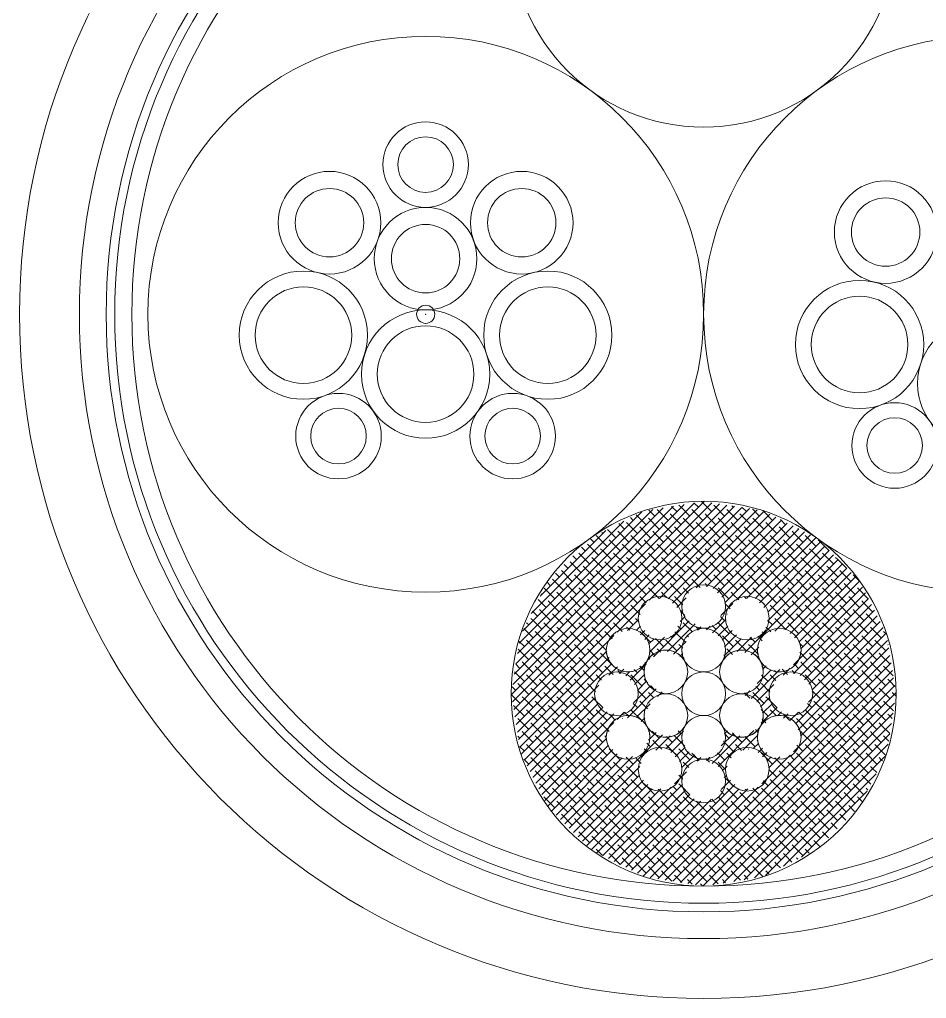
# Model space of a CAD drawing. Header units: feet. Extents: x 353 to 697, y -24 to 522.
# Drawn here: x 618.21 to 660.63, y 5.26 to 51.04 of the extents above; entities that cross this region are included whole.
import ezdxf

# ---------------------------------------------------------------- set-up
doc = ezdxf.new("R2010")
doc.units = ezdxf.units.FT
doc.header["$LTSCALE"] = 1.7
doc.header["$PDMODE"] = 32
doc.header["$PDSIZE"] = 0.85
doc.layers.add('63', color=7, linetype='Continuous', lineweight=13)

msp = doc.modelspace()

# ---------------------------------------------------------------- linework, layer by layer
at = {"layer": '63'}
for p, q in [((641.212, 19.476), (650.236, 28.5)), ((641.268, 19.125), (650.588, 28.445)), ((641.274, 19.945), (649.774, 28.445)), ((641.323, 18.773), (650.941, 28.391)), ((649.964, 28.228), (649.751, 28.442)), ((650.575, 28.025), (650.101, 28.499)), ((641.348, 20.427), (649.287, 28.366)), ((641.379, 18.422), (651.294, 28.336)), ((641.423, 20.909), (648.801, 28.287)), ((641.435, 18.07), (651.646, 28.282)), ((641.497, 21.391), (648.314, 28.208)), ((641.572, 21.873), (647.828, 28.128)), ((641.733, 22.441), (647.309, 28.017)), ((647.927, 27.821), (647.649, 28.099)), ((647.655, 23.883), (651.999, 28.227)), ((648.538, 27.617), (648.029, 28.126)), ((648.138, 23.959), (652.352, 28.173)), ((648.541, 23.955), (652.705, 28.118)), ((648.946, 28.025), (648.7, 28.271)), ((648.744, 23.751), (653.035, 28.041)), ((649.149, 28.228), (649.05, 28.327)), ((649.557, 27.821), (649.149, 28.228)), ((650.167, 27.617), (649.658, 28.126)), ((650.778, 28.228), (650.677, 28.33)), ((651.186, 27.821), (650.778, 28.228)), ((651.797, 27.617), (651.288, 28.126)), ((651.593, 28.228), (651.52, 28.301)), ((652.204, 28.025), (652.002, 28.227)), ((652.815, 27.821), (652.484, 28.152)), ((653.426, 27.617), (652.969, 28.074)), ((642.142, 23.257), (646.468, 27.583)), ((646.705, 27.414), (646.604, 27.516)), ((646.909, 27.617), (646.781, 27.745)), ((647.113, 27.821), (647.05, 27.884)), ((647.52, 27.414), (647.113, 27.821)), ((648.131, 27.21), (647.622, 27.719)), ((648.335, 27.414), (648.233, 27.516)), ((648.742, 27.821), (648.64, 27.923)), ((649.149, 27.414), (648.742, 27.821)), ((649.76, 27.21), (649.251, 27.719)), ((649.856, 24.455), (653.305, 27.904)), ((649.964, 27.414), (649.862, 27.516)), ((650.371, 27.821), (650.269, 27.923)), ((650.339, 24.531), (653.576, 27.767)), ((650.778, 27.414), (650.371, 27.821)), ((650.649, 24.433), (653.846, 27.63)), ((650.852, 24.229), (654.116, 27.493)), ((651.389, 27.21), (650.88, 27.719)), ((651.593, 27.414), (651.491, 27.516)), ((652, 27.821), (651.898, 27.923)), ((652.408, 27.414), (652, 27.821)), ((653.019, 27.21), (652.509, 27.719)), ((653.222, 27.414), (653.12, 27.516)), ((654.037, 27.414), (653.794, 27.657)), ((642.551, 24.074), (645.626, 27.149)), ((645.484, 27.006), (645.438, 27.052)), ((646.095, 26.803), (645.707, 27.191)), ((646.298, 27.006), (646.196, 27.108)), ((646.502, 27.21), (646.244, 27.468)), ((647.113, 27.006), (646.705, 27.414)), ((647.724, 26.803), (647.215, 27.312)), ((647.927, 27.006), (647.826, 27.108)), ((648.742, 27.006), (648.335, 27.414)), ((649.353, 26.803), (648.844, 27.312)), ((649.557, 27.006), (649.455, 27.108)), ((650.371, 27.006), (649.964, 27.414)), ((650.982, 26.803), (650.473, 27.312)), ((651.055, 24.025), (654.387, 27.356)), ((651.186, 27.006), (651.084, 27.108)), ((651.199, 23.762), (654.657, 27.22)), ((652, 27.006), (651.593, 27.414)), ((651.727, 23.882), (654.928, 27.083)), ((652.611, 26.803), (652.102, 27.312)), ((652.815, 27.006), (652.713, 27.108)), ((653.629, 27.006), (653.222, 27.414)), ((654.24, 26.803), (653.731, 27.312)), ((654.444, 27.006), (654.342, 27.108)), ((654.648, 27.21), (654.619, 27.239)), ((645.076, 26.599), (644.9, 26.775)), ((645.687, 26.395), (645.178, 26.905)), ((645.891, 26.599), (645.789, 26.701)), ((646.298, 26.192), (645.891, 26.599)), ((646.705, 26.599), (646.298, 27.006)), ((647.316, 26.395), (646.807, 26.905)), ((647.52, 26.599), (647.418, 26.701)), ((647.927, 26.192), (647.52, 26.599)), ((648.335, 26.599), (647.927, 27.006)), ((648.946, 26.395), (648.436, 26.905)), ((649.149, 26.599), (649.047, 26.701)), ((649.557, 26.192), (649.149, 26.599)), ((649.964, 26.599), (649.557, 27.006)), ((650.575, 26.395), (650.066, 26.905)), ((650.778, 26.599), (650.677, 26.701)), ((651.186, 26.192), (650.778, 26.599)), ((651.593, 26.599), (651.186, 27.006)), ((652.204, 26.395), (651.695, 26.905)), ((652.21, 23.958), (655.198, 26.946)), ((652.408, 26.599), (652.306, 26.701)), ((652.815, 26.192), (652.408, 26.599)), ((652.618, 23.958), (655.469, 26.809)), ((653.222, 26.599), (652.815, 27.006)), ((652.821, 23.754), (655.675, 26.608)), ((653.833, 26.395), (653.324, 26.905)), ((654.037, 26.599), (653.935, 26.701)), ((654.444, 26.192), (654.037, 26.599)), ((654.851, 26.599), (654.444, 27.006)), ((655.462, 26.395), (654.953, 26.905)), ((655.666, 26.599), (655.564, 26.701)), ((656.073, 26.192), (655.666, 26.599)), ((644.669, 26.192), (644.49, 26.371)), ((645.28, 25.988), (644.771, 26.497)), ((645.484, 26.192), (645.382, 26.294)), ((645.891, 25.785), (645.484, 26.192)), ((646.909, 25.988), (646.4, 26.497)), ((647.113, 26.192), (647.011, 26.294)), ((647.52, 25.785), (647.113, 26.192)), ((648.538, 25.988), (648.029, 26.497)), ((648.742, 26.192), (648.64, 26.294)), ((649.149, 25.785), (648.742, 26.192)), ((650.167, 25.988), (649.658, 26.497)), ((650.371, 26.192), (650.269, 26.294)), ((650.778, 25.785), (650.371, 26.192)), ((651.797, 25.988), (651.288, 26.497)), ((652, 26.192), (651.898, 26.294)), ((652.408, 25.785), (652, 26.192)), ((653.426, 25.988), (652.917, 26.497)), ((653.024, 23.55), (655.879, 26.405)), ((653.22, 23.339), (656.083, 26.202)), ((653.629, 26.192), (653.528, 26.294)), ((654.037, 25.785), (653.629, 26.192)), ((655.055, 25.988), (654.546, 26.497)), ((655.259, 26.192), (655.157, 26.294)), ((655.666, 25.785), (655.259, 26.192)), ((644.465, 25.174), (643.956, 25.683)), ((644.262, 25.785), (644.085, 25.961)), ((644.873, 25.581), (644.364, 26.09)), ((645.076, 25.785), (644.974, 25.886)), ((645.484, 25.377), (645.076, 25.785)), ((646.095, 25.174), (645.585, 25.683)), ((646.502, 25.581), (645.993, 26.09)), ((646.705, 25.785), (646.604, 25.886)), ((647.113, 25.377), (646.705, 25.785)), ((647.724, 25.174), (647.215, 25.683)), ((648.131, 25.581), (647.622, 26.09)), ((648.335, 25.785), (648.233, 25.886)), ((648.742, 25.377), (648.335, 25.785)), ((649.353, 25.174), (648.844, 25.683)), ((649.76, 25.581), (649.251, 26.09)), ((649.964, 25.785), (649.862, 25.886)), ((650.371, 25.377), (649.964, 25.785)), ((650.982, 25.174), (650.473, 25.683)), ((651.389, 25.581), (650.88, 26.09)), ((651.593, 25.785), (651.491, 25.886)), ((652, 25.377), (651.593, 25.785)), ((652.611, 25.174), (652.102, 25.683)), ((652.137, 21.441), (656.491, 25.795)), ((653.019, 25.581), (652.509, 26.09)), ((653.222, 25.785), (653.12, 25.886)), ((653.198, 22.909), (656.287, 25.999)), ((653.629, 25.377), (653.222, 25.785)), ((654.24, 25.174), (653.731, 25.683)), ((654.648, 25.581), (654.139, 26.09)), ((654.851, 25.785), (654.75, 25.886)), ((655.259, 25.377), (654.851, 25.785)), ((655.87, 25.174), (655.36, 25.683)), ((656.277, 25.581), (655.768, 26.09)), ((656.481, 25.785), (656.379, 25.886)), ((656.888, 25.377), (656.481, 25.785)), ((644.058, 24.766), (643.549, 25.275)), ((643.854, 25.377), (643.68, 25.552)), ((644.669, 25.377), (644.567, 25.479)), ((645.076, 24.97), (644.669, 25.377)), ((645.687, 24.766), (645.178, 25.275)), ((646.298, 25.377), (646.196, 25.479)), ((646.705, 24.97), (646.298, 25.377)), ((647.316, 24.766), (646.807, 25.275)), ((647.927, 25.377), (647.826, 25.479)), ((648.335, 24.97), (647.927, 25.377)), ((648.946, 24.766), (648.436, 25.275)), ((649.557, 25.377), (649.455, 25.479)), ((649.964, 24.97), (649.557, 25.377)), ((650.575, 24.766), (650.066, 25.275)), ((651.186, 25.377), (651.084, 25.479)), ((651.593, 24.97), (651.186, 25.377)), ((652.204, 24.766), (651.695, 25.275)), ((652.815, 25.377), (652.713, 25.479)), ((653.222, 24.97), (652.815, 25.377)), ((653.833, 24.766), (653.324, 25.275)), ((653.542, 22.439), (656.695, 25.592)), ((654.025, 22.515), (656.9, 25.389)), ((654.247, 22.329), (657.104, 25.186)), ((654.444, 25.377), (654.342, 25.479)), ((654.851, 24.97), (654.444, 25.377)), ((655.462, 24.766), (654.953, 25.275)), ((656.073, 25.377), (655.971, 25.479)), ((656.481, 24.97), (656.073, 25.377)), ((657.091, 24.766), (656.582, 25.275)), ((643.04, 24.563), (642.878, 24.725)), ((643.651, 24.359), (643.142, 24.868)), ((643.447, 24.97), (643.275, 25.142)), ((644.262, 24.97), (644.16, 25.072)), ((644.669, 24.563), (644.262, 24.97)), ((645.28, 24.359), (644.771, 24.868)), ((645.891, 24.97), (645.789, 25.072)), ((646.298, 24.563), (645.891, 24.97)), ((646.909, 24.359), (646.4, 24.868)), ((647.52, 24.97), (647.418, 25.072)), ((647.927, 24.563), (647.52, 24.97)), ((648.538, 24.359), (648.029, 24.868)), ((649.149, 24.97), (649.047, 25.072)), ((649.557, 24.563), (649.149, 24.97)), ((650.042, 24.484), (649.658, 24.868)), ((650.778, 24.97), (650.677, 25.072)), ((651.186, 24.563), (650.778, 24.97)), ((651.797, 24.359), (651.288, 24.868)), ((652.408, 24.97), (652.306, 25.072)), ((652.815, 24.563), (652.408, 24.97)), ((653.426, 24.359), (652.917, 24.868)), ((654.037, 24.97), (653.935, 25.072)), ((654.444, 24.563), (654.037, 24.97)), ((654.45, 22.125), (657.308, 24.982)), ((655.055, 24.359), (654.546, 24.868)), ((654.653, 21.921), (657.501, 24.769)), ((655.666, 24.97), (655.564, 25.072)), ((656.073, 24.563), (655.666, 24.97)), ((656.684, 24.359), (656.175, 24.868)), ((657.295, 24.97), (657.193, 25.072)), ((657.506, 24.759), (657.295, 24.97)), ((643.243, 23.952), (642.741, 24.454)), ((643.854, 24.563), (643.753, 24.664)), ((644.262, 24.155), (643.854, 24.563)), ((644.873, 23.952), (644.364, 24.461)), ((645.484, 24.563), (645.382, 24.664)), ((645.891, 24.155), (645.484, 24.563)), ((646.502, 23.952), (645.993, 24.461)), ((647.113, 24.563), (647.011, 24.664)), ((647.52, 24.155), (647.113, 24.563)), ((648.126, 23.957), (647.622, 24.461)), ((648.742, 24.563), (648.64, 24.664)), ((649.149, 24.155), (648.742, 24.563)), ((649.502, 24.21), (649.251, 24.461)), ((650.371, 24.563), (650.269, 24.664)), ((650.394, 24.539), (650.371, 24.563)), ((651.389, 23.952), (650.88, 24.461)), ((652, 24.563), (651.898, 24.664)), ((652.408, 24.155), (652, 24.563)), ((653.019, 23.952), (652.509, 24.461)), ((653.629, 24.563), (653.528, 24.664)), ((654.037, 24.155), (653.629, 24.563)), ((654.648, 23.952), (654.139, 24.461)), ((654.75, 21.61), (657.639, 24.499)), ((655.259, 24.563), (655.157, 24.664)), ((655.666, 24.155), (655.259, 24.563)), ((656.277, 23.952), (655.768, 24.461)), ((656.888, 24.563), (656.786, 24.664)), ((657.295, 24.155), (656.888, 24.563)), ((657.906, 23.952), (657.397, 24.461)), ((642.836, 23.544), (642.47, 23.911)), ((642.633, 24.155), (642.605, 24.183)), ((643.04, 23.748), (642.938, 23.85)), ((643.447, 24.155), (643.345, 24.257)), ((643.854, 23.748), (643.447, 24.155)), ((644.465, 23.544), (643.956, 24.054)), ((644.669, 23.748), (644.567, 23.85)), ((645.076, 24.155), (644.974, 24.257)), ((645.484, 23.748), (645.076, 24.155)), ((646.095, 23.544), (645.585, 24.054)), ((646.298, 23.748), (646.196, 23.85)), ((646.705, 24.155), (646.604, 24.257)), ((647.113, 23.748), (646.705, 24.155)), ((647.511, 23.758), (647.215, 24.054)), ((648.335, 24.155), (648.233, 24.257)), ((648.478, 24.012), (648.335, 24.155)), ((649.227, 23.67), (648.844, 24.054)), ((648.948, 23.547), (649.389, 23.988)), ((651.593, 24.155), (651.491, 24.257)), ((651.847, 23.901), (651.593, 24.155)), ((652.2, 23.956), (652.102, 24.054)), ((653.222, 24.155), (653.12, 24.257)), ((653.629, 23.748), (653.222, 24.155)), ((654.24, 23.544), (653.731, 24.054)), ((654.444, 23.748), (654.342, 23.85)), ((654.402, 20.448), (657.914, 23.96)), ((654.408, 20.861), (657.777, 24.23)), ((654.851, 24.155), (654.75, 24.257)), ((655.259, 23.748), (654.851, 24.155)), ((655.87, 23.544), (655.36, 24.054)), ((656.073, 23.748), (655.971, 23.85)), ((656.481, 24.155), (656.379, 24.257)), ((656.888, 23.748), (656.481, 24.155)), ((657.499, 23.544), (656.99, 24.054)), ((657.702, 23.748), (657.601, 23.85)), ((642.429, 23.137), (642.198, 23.368)), ((642.633, 23.341), (642.531, 23.443)), ((643.447, 23.341), (643.04, 23.748)), ((644.058, 23.137), (643.549, 23.646)), ((644.262, 23.341), (644.16, 23.443)), ((645.076, 23.341), (644.669, 23.748)), ((645.687, 23.137), (645.178, 23.646)), ((645.891, 23.341), (645.789, 23.443)), ((646.162, 22.39), (647.491, 23.719)), ((646.705, 23.341), (646.298, 23.748)), ((647.235, 23.218), (646.807, 23.646)), ((649.149, 23.341), (649.138, 23.352)), ((649.141, 23.332), (649.238, 23.43)), ((651.009, 23.164), (651.578, 23.733)), ((651.451, 23.483), (651.204, 23.73)), ((653.833, 23.137), (653.324, 23.646)), ((654.037, 23.341), (653.935, 23.443)), ((654.851, 23.341), (654.444, 23.748)), ((654.722, 20.36), (658.052, 23.69)), ((654.925, 20.156), (658.19, 23.421)), ((655.462, 23.137), (654.953, 23.646)), ((655.666, 23.341), (655.564, 23.443)), ((656.481, 23.341), (656.073, 23.748)), ((657.091, 23.137), (656.582, 23.646)), ((657.295, 23.341), (657.193, 23.443)), ((658.11, 23.341), (657.702, 23.748)), ((642.225, 22.933), (642.123, 23.035)), ((642.633, 22.526), (642.225, 22.933)), ((643.04, 22.933), (642.633, 23.341)), ((643.651, 22.73), (643.142, 23.239)), ((643.854, 22.933), (643.753, 23.035)), ((644.262, 22.526), (643.854, 22.933)), ((644.669, 22.933), (644.262, 23.341)), ((645.28, 22.73), (644.771, 23.239)), ((645.484, 22.933), (645.382, 23.035)), ((645.891, 22.526), (645.484, 22.933)), ((646.298, 22.933), (645.891, 23.341)), ((646.909, 22.73), (646.4, 23.239)), ((646.645, 22.465), (647.157, 22.977)), ((647.113, 22.933), (647.011, 23.035)), ((647.173, 22.873), (647.113, 22.933)), ((647.861, 21.238), (649.535, 22.912)), ((649.11, 22.895), (649.338, 23.122)), ((649.324, 23.166), (649.149, 23.341)), ((650.614, 22.362), (651.236, 22.983)), ((651.186, 22.933), (650.991, 23.128)), ((651.313, 23.214), (651.288, 23.239)), ((653.426, 22.73), (653.214, 22.942)), ((653.222, 23.341), (653.219, 23.344)), ((653.629, 22.933), (653.528, 23.035)), ((654.037, 22.526), (653.629, 22.933)), ((654.444, 22.933), (654.037, 23.341)), ((655.055, 22.73), (654.546, 23.239)), ((655.128, 19.952), (658.328, 23.151)), ((655.259, 22.933), (655.157, 23.035)), ((655.666, 22.526), (655.259, 22.933)), ((656.073, 22.933), (655.666, 23.341)), ((656.684, 22.73), (656.175, 23.239)), ((656.888, 22.933), (656.786, 23.035)), ((657.295, 22.526), (656.888, 22.933)), ((657.702, 22.933), (657.295, 23.341)), ((658.313, 22.73), (657.804, 23.239)), ((641.818, 22.526), (641.79, 22.554)), ((642.225, 22.119), (641.818, 22.526)), ((642.022, 22.73), (641.926, 22.826)), ((643.243, 22.323), (642.734, 22.832)), ((643.447, 22.526), (643.345, 22.628)), ((643.854, 22.119), (643.447, 22.526)), ((644.873, 22.323), (644.364, 22.832)), ((645.076, 22.526), (644.974, 22.628)), ((645.484, 22.119), (645.076, 22.526)), ((646.398, 22.427), (645.993, 22.832)), ((646.705, 22.526), (646.604, 22.628)), ((646.749, 22.482), (646.705, 22.526)), ((647.048, 22.461), (647.256, 22.67)), ((647.251, 22.257), (647.459, 22.466)), ((648.508, 21.478), (649.805, 22.775)), ((649.149, 22.526), (648.999, 22.676)), ((649.683, 22.4), (649.251, 22.832)), ((649.964, 22.526), (649.862, 22.628)), ((649.912, 22.475), (650.075, 22.637)), ((649.99, 22.5), (649.964, 22.526)), ((650.345, 22.5), (650.515, 22.67)), ((650.778, 22.526), (650.605, 22.699)), ((651.389, 22.323), (650.88, 22.832)), ((650.884, 22.224), (651.333, 22.673)), ((651.077, 22.01), (651.536, 22.469)), ((653.222, 22.526), (653.12, 22.628)), ((653.341, 22.407), (653.222, 22.526)), ((654.648, 22.323), (654.139, 22.832)), ((654.851, 22.526), (654.75, 22.628)), ((655.259, 22.119), (654.851, 22.526)), ((655.104, 19.113), (658.603, 22.612)), ((655.277, 19.694), (658.465, 22.882)), ((656.277, 22.323), (655.768, 22.832)), ((656.481, 22.526), (656.379, 22.628)), ((656.888, 22.119), (656.481, 22.526)), ((657.906, 22.323), (657.397, 22.832)), ((658.11, 22.526), (658.008, 22.628)), ((658.517, 22.119), (658.11, 22.526)), ((641.491, 17.719), (645.997, 22.225)), ((642.429, 21.508), (641.92, 22.017)), ((642.836, 21.915), (642.327, 22.424)), ((643.04, 22.119), (642.938, 22.221)), ((643.447, 21.712), (643.04, 22.119)), ((644.058, 21.508), (643.549, 22.017)), ((644.465, 21.915), (643.956, 22.424)), ((644.669, 22.119), (644.567, 22.221)), ((645.076, 21.712), (644.669, 22.119)), ((645.658, 21.537), (645.178, 22.017)), ((645.925, 22.084), (645.585, 22.424)), ((647.724, 21.915), (647.215, 22.424)), ((647.454, 22.053), (647.663, 22.262)), ((647.648, 21.839), (647.889, 22.08)), ((647.666, 21.45), (648.372, 22.156)), ((648.335, 21.712), (647.956, 22.091)), ((648.946, 21.508), (648.436, 22.017)), ((648.742, 22.119), (648.66, 22.201)), ((649.353, 21.915), (648.861, 22.407)), ((649.504, 22.172), (649.455, 22.221)), ((651.186, 22.119), (651.084, 22.221)), ((651.151, 21.27), (651.96, 22.079)), ((651.177, 21.703), (651.739, 22.265)), ((651.593, 21.712), (651.186, 22.119)), ((652.204, 21.508), (651.695, 22.017)), ((651.771, 21.482), (652.443, 22.155)), ((652.611, 21.915), (652.381, 22.145)), ((652.815, 22.119), (652.734, 22.2)), ((652.944, 21.99), (652.815, 22.119)), ((653.019, 22.323), (652.939, 22.402)), ((654.513, 18.115), (658.741, 22.343)), ((654.626, 17.82), (658.81, 22.005)), ((655.462, 21.508), (654.953, 22.017)), ((655.87, 21.915), (655.36, 22.424)), ((656.073, 22.119), (655.971, 22.221)), ((656.481, 21.712), (656.073, 22.119)), ((657.091, 21.508), (656.582, 22.017)), ((657.499, 21.915), (656.99, 22.424)), ((657.702, 22.119), (657.601, 22.221)), ((658.11, 21.712), (657.702, 22.119)), ((658.721, 21.508), (658.212, 22.017)), ((658.767, 22.276), (658.619, 22.424)), ((642.022, 21.101), (641.529, 21.593)), ((641.818, 21.712), (641.583, 21.947)), ((642.633, 21.712), (642.531, 21.813)), ((643.04, 21.304), (642.633, 21.712)), ((643.651, 21.101), (643.142, 21.61)), ((644.262, 21.712), (644.16, 21.813)), ((644.669, 21.304), (644.262, 21.712)), ((645.28, 21.101), (644.771, 21.61)), ((647.927, 21.304), (647.691, 21.541)), ((648.189, 21.45), (648.029, 21.61)), ((648.802, 21.364), (649.393, 21.955)), ((649.149, 21.712), (649.047, 21.813)), ((649.228, 21.633), (649.149, 21.712)), ((651.556, 21.342), (651.288, 21.61)), ((652.408, 21.712), (652.306, 21.813)), ((652.775, 21.344), (652.408, 21.712)), ((652.431, 21.327), (652.789, 21.685)), ((654.851, 21.712), (654.712, 21.851)), ((654.738, 17.526), (658.866, 21.653)), ((655.666, 21.712), (655.564, 21.813)), ((656.073, 21.304), (655.666, 21.712)), ((656.684, 21.101), (656.175, 21.61)), ((657.295, 21.712), (657.193, 21.813)), ((657.702, 21.304), (657.295, 21.712)), ((658.313, 21.101), (657.804, 21.61)), ((658.844, 21.791), (658.822, 21.813)), ((641.547, 17.367), (645.674, 21.495)), ((641.602, 17.016), (645.787, 21.2)), ((642.225, 21.304), (642.123, 21.406)), ((642.633, 20.897), (642.225, 21.304)), ((643.243, 20.693), (642.734, 21.202)), ((643.854, 21.304), (643.753, 21.406)), ((644.262, 20.897), (643.854, 21.304)), ((644.873, 20.693), (644.364, 21.202)), ((645.484, 21.304), (645.382, 21.406)), ((645.891, 20.897), (645.484, 21.304)), ((647.694, 21.13), (647.622, 21.202)), ((649.096, 21.251), (649.23, 21.385)), ((649.29, 21.163), (649.251, 21.202)), ((649.31, 21.058), (649.316, 21.064)), ((651.186, 21.304), (651.166, 21.324)), ((652.725, 21.214), (652.792, 21.281)), ((654.416, 16.796), (658.922, 21.302)), ((655.055, 21.101), (654.708, 21.448)), ((655.259, 21.304), (655.157, 21.406)), ((655.666, 20.897), (655.259, 21.304)), ((656.277, 20.693), (655.768, 21.202)), ((656.888, 21.304), (656.786, 21.406)), ((657.295, 20.897), (656.888, 21.304)), ((657.906, 20.693), (657.397, 21.202)), ((658.517, 21.304), (658.415, 21.406)), ((658.924, 20.897), (658.517, 21.304)), ((641.614, 20.693), (641.419, 20.888)), ((641.672, 16.678), (645.9, 20.906)), ((641.818, 20.897), (641.716, 20.999)), ((642.225, 20.49), (641.818, 20.897)), ((642.836, 20.286), (642.327, 20.795)), ((643.447, 20.897), (643.345, 20.999)), ((643.854, 20.49), (643.447, 20.897)), ((644.465, 20.286), (643.956, 20.795)), ((645.076, 20.897), (644.974, 20.999)), ((645.484, 20.49), (645.076, 20.897)), ((645.975, 20.406), (645.585, 20.795)), ((645.776, 20.375), (646.171, 20.77)), ((646.259, 20.451), (646.465, 20.656)), ((646.772, 20.149), (647.517, 20.894)), ((647.113, 20.49), (646.954, 20.649)), ((647.432, 20.578), (647.215, 20.795)), ((647.518, 20.899), (647.447, 20.97)), ((648.766, 10.739), (658.978, 20.95)), ((652.421, 19.281), (653.776, 20.636)), ((652.712, 19.98), (653.362, 20.63)), ((652.878, 20.96), (652.912, 20.995)), ((653.019, 20.693), (652.924, 20.788)), ((652.964, 20.639), (653.137, 20.812)), ((654.122, 20.404), (653.875, 20.651)), ((653.919, 20.372), (654.259, 20.712)), ((654.648, 20.693), (654.432, 20.909)), ((654.851, 20.897), (654.75, 20.999)), ((655.259, 20.49), (654.851, 20.897)), ((655.87, 20.286), (655.36, 20.795)), ((656.481, 20.897), (656.379, 20.999)), ((656.888, 20.49), (656.481, 20.897)), ((657.499, 20.286), (656.99, 20.795)), ((658.11, 20.897), (658.008, 20.999)), ((658.517, 20.49), (658.11, 20.897)), ((659.075, 20.339), (658.619, 20.795)), ((641.411, 20.49), (641.365, 20.536)), ((641.818, 20.082), (641.411, 20.49)), ((642.429, 19.879), (641.92, 20.388)), ((642.633, 20.082), (642.531, 20.184)), ((643.04, 20.49), (642.938, 20.592)), ((643.447, 20.082), (643.04, 20.49)), ((644.058, 19.879), (643.549, 20.388)), ((644.262, 20.082), (644.16, 20.184)), ((644.669, 20.49), (644.567, 20.592)), ((645.076, 20.082), (644.669, 20.49)), ((645.427, 20.139), (645.178, 20.388)), ((646.298, 20.49), (646.196, 20.592)), ((646.327, 20.461), (646.298, 20.49)), ((646.569, 20.353), (646.759, 20.543)), ((647.316, 19.879), (646.807, 20.388)), ((646.975, 19.945), (647.454, 20.424)), ((647.52, 20.082), (647.418, 20.184)), ((649.119, 10.684), (659.033, 20.599)), ((649.471, 10.629), (659.089, 20.247)), ((653.222, 20.082), (652.919, 20.385)), ((653.582, 20.13), (653.324, 20.388)), ((653.629, 20.49), (653.523, 20.596)), ((654.444, 20.49), (654.342, 20.592)), ((654.474, 20.459), (654.444, 20.49)), ((655.462, 19.879), (654.953, 20.388)), ((655.666, 20.082), (655.564, 20.184)), ((656.073, 20.49), (655.971, 20.592)), ((656.481, 20.082), (656.073, 20.49)), ((657.091, 19.879), (656.582, 20.388)), ((657.295, 20.082), (657.193, 20.184)), ((657.702, 20.49), (657.601, 20.592)), ((658.11, 20.082), (657.702, 20.49)), ((658.721, 19.879), (658.212, 20.388)), ((658.924, 20.082), (658.822, 20.184)), ((641.411, 19.675), (641.256, 19.83)), ((642.022, 19.471), (641.512, 19.981)), ((641.809, 16.408), (645.309, 19.908)), ((642.225, 19.675), (642.123, 19.777)), ((643.04, 19.675), (642.633, 20.082)), ((643.651, 19.471), (643.142, 19.981)), ((643.854, 19.675), (643.753, 19.777)), ((644.669, 19.675), (644.262, 20.082)), ((645.152, 19.599), (644.771, 19.981)), ((646.636, 18.384), (647.991, 19.739)), ((646.929, 19.084), (647.721, 19.876)), ((647.119, 19.682), (647.554, 20.116)), ((647.587, 20.015), (647.52, 20.082)), ((647.927, 19.675), (647.73, 19.872)), ((649.824, 10.575), (659.145, 19.896)), ((652.815, 19.675), (652.644, 19.846)), ((652.691, 19.144), (653.484, 19.937)), ((653.307, 19.59), (652.917, 19.981)), ((656.073, 19.675), (655.666, 20.082)), ((656.684, 19.471), (656.175, 19.981)), ((656.888, 19.675), (656.786, 19.777)), ((657.702, 19.675), (657.295, 20.082)), ((658.313, 19.471), (657.804, 19.981)), ((658.517, 19.675), (658.415, 19.777)), ((659.152, 19.855), (658.924, 20.082)), ((641.614, 19.064), (641.214, 19.464)), ((641.818, 19.268), (641.716, 19.37)), ((642.225, 18.861), (641.818, 19.268)), ((641.947, 16.139), (645.135, 19.327)), ((642.633, 19.268), (642.225, 19.675)), ((643.243, 19.064), (642.734, 19.573)), ((643.447, 19.268), (643.345, 19.37)), ((643.854, 18.861), (643.447, 19.268)), ((644.262, 19.268), (643.854, 19.675)), ((644.873, 19.064), (644.364, 19.573)), ((645.076, 19.268), (644.974, 19.37)), ((645.484, 18.861), (645.076, 19.268)), ((647.52, 19.268), (647.122, 19.666)), ((647.87, 19.325), (647.622, 19.573)), ((648.04, 19.38), (648.261, 19.601)), ((650.177, 10.52), (659.201, 19.544)), ((652.367, 19.309), (652.118, 19.557)), ((652.152, 19.419), (652.372, 19.64)), ((653.019, 19.064), (652.509, 19.573)), ((652.859, 18.904), (653.293, 19.339)), ((653.222, 19.268), (653.12, 19.37)), ((653.629, 18.861), (653.222, 19.268)), ((655.666, 19.268), (655.284, 19.65)), ((656.277, 19.064), (655.768, 19.573)), ((656.481, 19.268), (656.379, 19.37)), ((656.888, 18.861), (656.481, 19.268)), ((657.295, 19.268), (656.888, 19.675)), ((657.906, 19.064), (657.397, 19.573)), ((658.11, 19.268), (658.008, 19.37)), ((658.517, 18.861), (658.11, 19.268)), ((658.924, 19.268), (658.517, 19.675)), ((659.191, 19.408), (659.026, 19.573)), ((641.411, 18.861), (641.309, 18.962)), ((641.818, 18.453), (641.411, 18.861)), ((642.085, 15.869), (645.284, 19.068)), ((642.223, 15.6), (645.487, 18.864)), ((642.836, 18.657), (642.327, 19.166)), ((643.04, 18.861), (642.938, 18.962)), ((643.447, 18.453), (643.04, 18.861)), ((644.465, 18.657), (643.956, 19.166)), ((644.669, 18.861), (644.567, 18.962)), ((645.076, 18.453), (644.669, 18.861)), ((647.113, 18.861), (646.916, 19.058)), ((647.05, 18.391), (647.701, 19.041)), ((647.579, 18.802), (647.215, 19.166)), ((650.639, 10.575), (659.139, 19.075)), ((652.896, 18.127), (653.64, 18.871)), ((653.222, 18.453), (652.9, 18.775)), ((652.958, 18.597), (653.437, 19.075)), ((655.259, 18.861), (655.071, 19.049)), ((655.87, 18.657), (655.36, 19.166)), ((656.073, 18.861), (655.971, 18.962)), ((656.481, 18.453), (656.073, 18.861)), ((657.499, 18.657), (656.99, 19.166)), ((657.702, 18.861), (657.601, 18.962)), ((658.11, 18.453), (657.702, 18.861)), ((659.081, 18.704), (658.619, 19.166)), ((642.022, 17.842), (641.512, 18.351)), ((642.429, 18.25), (641.92, 18.759)), ((642.36, 15.33), (645.69, 18.66)), ((642.498, 15.06), (646.01, 18.572)), ((642.633, 18.453), (642.531, 18.555)), ((643.04, 18.046), (642.633, 18.453)), ((643.651, 17.842), (643.142, 18.351)), ((644.058, 18.25), (643.549, 18.759)), ((644.262, 18.453), (644.16, 18.555)), ((644.669, 18.046), (644.262, 18.453)), ((645.28, 17.842), (644.771, 18.351)), ((645.687, 18.25), (645.178, 18.759)), ((645.891, 18.453), (645.789, 18.555)), ((646.065, 18.279), (645.891, 18.453)), ((646.153, 18.308), (646.493, 18.648)), ((646.403, 18.348), (646.4, 18.351)), ((646.705, 18.453), (646.508, 18.65)), ((647.316, 18.25), (646.807, 18.759)), ((647.275, 18.208), (647.449, 18.382)), ((647.441, 18.532), (647.418, 18.555)), ((651.125, 10.654), (659.064, 18.593)), ((653.118, 18.15), (652.948, 18.32)), ((653.612, 18.471), (653.324, 18.759)), ((653.653, 18.477), (653.843, 18.667)), ((654.037, 18.453), (653.935, 18.555)), ((653.947, 18.364), (654.153, 18.569)), ((654.238, 18.252), (654.037, 18.453)), ((654.241, 18.251), (654.636, 18.645)), ((655.055, 17.842), (654.546, 18.351)), ((654.851, 18.453), (654.656, 18.648)), ((655.462, 18.25), (654.953, 18.759)), ((655.666, 18.453), (655.564, 18.555)), ((656.073, 18.046), (655.666, 18.453)), ((656.684, 17.842), (656.175, 18.351)), ((657.091, 18.25), (656.582, 18.759)), ((657.295, 18.453), (657.193, 18.555)), ((657.702, 18.046), (657.295, 18.453)), ((658.313, 17.842), (657.804, 18.351)), ((658.721, 18.25), (658.212, 18.759)), ((658.924, 18.453), (658.822, 18.555)), ((659.027, 18.35), (658.924, 18.453)), ((642.225, 18.046), (642.123, 18.148)), ((642.633, 17.639), (642.225, 18.046)), ((642.636, 14.791), (646.005, 18.16)), ((643.243, 17.435), (642.734, 17.944)), ((643.854, 18.046), (643.753, 18.148)), ((644.262, 17.639), (643.854, 18.046)), ((644.873, 17.435), (644.364, 17.944)), ((645.484, 18.046), (645.382, 18.148)), ((645.79, 17.74), (645.484, 18.046)), ((647.5, 18.026), (647.535, 18.061)), ((649.3, 17.895), (649.257, 17.938)), ((651.096, 17.956), (651.102, 17.963)), ((651.612, 10.733), (658.99, 18.112)), ((655.259, 18.046), (655.157, 18.148)), ((655.666, 17.639), (655.259, 18.046)), ((656.277, 17.435), (655.768, 17.944)), ((656.888, 18.046), (656.786, 18.148)), ((657.295, 17.639), (656.888, 18.046)), ((657.906, 17.435), (657.397, 17.944)), ((658.517, 18.046), (658.415, 18.148)), ((658.918, 17.645), (658.517, 18.046)), ((641.614, 17.435), (641.521, 17.528)), ((641.818, 17.639), (641.716, 17.74)), ((642.225, 17.231), (641.818, 17.639)), ((642.836, 17.028), (642.327, 17.537)), ((642.774, 14.521), (645.662, 17.41)), ((643.447, 17.639), (643.345, 17.74)), ((643.854, 17.231), (643.447, 17.639)), ((643.921, 13.225), (648.276, 17.58)), ((644.465, 17.028), (643.956, 17.537)), ((645.076, 17.639), (644.974, 17.74)), ((645.484, 17.231), (645.076, 17.639)), ((645.653, 17.469), (645.585, 17.537)), ((647.621, 17.739), (647.688, 17.806)), ((647.624, 17.336), (647.982, 17.693)), ((648.131, 17.435), (647.805, 17.761)), ((647.969, 16.865), (648.641, 17.537)), ((648.452, 16.941), (649.262, 17.751)), ((648.742, 17.231), (648.468, 17.505)), ((649.319, 17.062), (648.844, 17.537)), ((649.149, 17.639), (649.011, 17.777)), ((650.607, 16.246), (651.904, 17.543)), ((650.877, 16.108), (652.551, 17.782)), ((651.02, 17.066), (651.61, 17.656)), ((651.389, 17.435), (651.18, 17.644)), ((651.182, 17.635), (651.316, 17.769)), ((651.593, 17.639), (651.554, 17.678)), ((652, 17.231), (651.593, 17.639)), ((652.04, 16.864), (652.747, 17.57)), ((652.098, 10.812), (658.915, 17.63)), ((652.611, 17.028), (652.13, 17.509)), ((652.408, 17.639), (652.378, 17.669)), ((652.775, 17.678), (652.624, 17.829)), ((654.851, 17.639), (654.75, 17.74)), ((655.259, 17.231), (654.851, 17.639)), ((655.87, 17.028), (655.36, 17.537)), ((656.481, 17.639), (656.379, 17.74)), ((656.888, 17.231), (656.481, 17.639)), ((657.499, 17.028), (656.99, 17.537)), ((658.11, 17.639), (658.008, 17.74)), ((658.517, 17.231), (658.11, 17.639)), ((658.863, 17.293), (658.619, 17.537)), ((641.818, 16.824), (641.598, 17.044)), ((642.429, 16.62), (641.92, 17.13)), ((642.911, 14.252), (645.759, 17.1)), ((643.04, 17.231), (642.938, 17.333)), ((643.447, 16.824), (643.04, 17.231)), ((644.058, 16.62), (643.549, 17.13)), ((644.669, 17.231), (644.567, 17.333)), ((645.076, 16.824), (644.669, 17.231)), ((645.687, 16.62), (645.178, 17.13)), ((647.724, 17.028), (647.554, 17.198)), ((647.927, 17.231), (647.826, 17.333)), ((648.249, 16.91), (647.927, 17.231)), ((648.946, 16.62), (648.436, 17.13)), ((648.673, 16.755), (649.236, 17.318)), ((648.876, 16.551), (649.335, 17.01)), ((651.186, 17.231), (651.132, 17.285)), ((651.593, 16.824), (651.186, 17.231)), ((651.971, 16.853), (651.695, 17.13)), ((652.524, 16.94), (652.765, 17.182)), ((652.585, 10.892), (658.841, 17.148)), ((652.746, 17.3), (652.713, 17.333)), ((652.75, 16.759), (652.958, 16.967)), ((654.851, 16.824), (654.572, 17.103)), ((655.462, 16.62), (654.953, 17.13)), ((656.073, 17.231), (655.971, 17.333)), ((656.481, 16.824), (656.073, 17.231)), ((657.091, 16.62), (656.582, 17.13)), ((657.702, 17.231), (657.601, 17.333)), ((658.11, 16.824), (657.702, 17.231)), ((658.707, 16.634), (658.212, 17.13)), ((642.225, 16.417), (642.123, 16.519)), ((642.633, 16.824), (642.531, 16.926)), ((643.04, 16.417), (642.633, 16.824)), ((643.105, 14.038), (645.963, 16.896)), ((643.651, 16.213), (643.142, 16.722)), ((643.309, 13.835), (646.166, 16.692)), ((643.513, 13.631), (646.387, 16.505)), ((643.717, 13.428), (646.87, 16.581)), ((643.854, 16.417), (643.753, 16.519)), ((644.262, 16.824), (644.16, 16.926)), ((644.669, 16.417), (644.262, 16.824)), ((645.28, 16.213), (644.771, 16.722)), ((645.484, 16.417), (645.382, 16.519)), ((645.891, 16.824), (645.789, 16.926)), ((646.298, 16.417), (645.891, 16.824)), ((646.909, 16.213), (646.585, 16.537)), ((647.113, 16.417), (647.011, 16.519)), ((647.316, 16.62), (647.279, 16.658)), ((647.52, 16.824), (647.418, 16.926)), ((647.559, 16.785), (647.52, 16.824)), ((649.149, 16.824), (649.047, 16.926)), ((649.08, 16.347), (649.528, 16.796)), ((649.557, 16.417), (649.149, 16.824)), ((649.177, 16.037), (649.798, 16.658)), ((649.998, 16.382), (649.658, 16.722)), ((649.897, 16.35), (650.068, 16.521)), ((650.371, 16.417), (650.306, 16.482)), ((650.338, 16.383), (650.5, 16.545)), ((651.186, 16.417), (650.857, 16.745)), ((651.499, 16.511), (651.288, 16.722)), ((652.323, 16.909), (652.306, 16.926)), ((653.426, 16.213), (652.917, 16.722)), ((652.922, 15.302), (654.251, 16.631)), ((652.953, 16.555), (653.161, 16.763)), ((653.103, 11.002), (658.68, 16.58)), ((653.156, 16.351), (653.365, 16.559)), ((653.256, 16.043), (653.767, 16.555)), ((653.629, 16.417), (653.53, 16.517)), ((654.444, 16.417), (654.233, 16.628)), ((655.055, 16.213), (654.546, 16.722)), ((655.259, 16.417), (655.157, 16.519)), ((655.666, 16.824), (655.564, 16.926)), ((656.073, 16.417), (655.666, 16.824)), ((656.684, 16.213), (656.175, 16.722)), ((656.888, 16.417), (656.786, 16.519)), ((657.295, 16.824), (657.193, 16.926)), ((657.702, 16.417), (657.295, 16.824)), ((658.313, 16.213), (657.804, 16.722)), ((658.517, 16.417), (658.415, 16.519)), ((642.022, 16.213), (641.792, 16.443)), ((642.633, 16.009), (642.225, 16.417)), ((643.243, 15.806), (642.734, 16.315)), ((643.447, 16.009), (643.345, 16.111)), ((644.262, 16.009), (643.854, 16.417)), ((644.125, 13.022), (647.215, 16.112)), ((644.873, 15.806), (644.364, 16.315)), ((645.076, 16.009), (644.974, 16.111)), ((645.891, 16.009), (645.484, 16.417)), ((646.502, 15.806), (645.993, 16.315)), ((646.705, 16.009), (646.604, 16.111)), ((647.284, 16.246), (647.113, 16.417)), ((649.507, 16.059), (649.251, 16.315)), ((650.474, 16.313), (650.371, 16.417)), ((651.228, 15.967), (650.88, 16.315)), ((651.074, 15.898), (651.303, 16.126)), ((654.037, 16.009), (653.629, 16.417)), ((654.648, 15.806), (654.139, 16.315)), ((654.851, 16.009), (654.75, 16.111)), ((655.666, 16.009), (655.259, 16.417)), ((656.277, 15.806), (655.768, 16.315)), ((656.481, 16.009), (656.379, 16.111)), ((657.295, 16.009), (656.888, 16.417)), ((657.906, 15.806), (657.397, 16.315)), ((658.11, 16.009), (658.008, 16.111)), ((658.571, 16.363), (658.517, 16.417)), ((642.225, 15.602), (642.218, 15.609)), ((642.836, 15.399), (642.327, 15.908)), ((643.04, 15.602), (642.938, 15.704)), ((643.447, 15.195), (643.04, 15.602)), ((643.854, 15.602), (643.447, 16.009)), ((644.465, 15.399), (643.956, 15.908)), ((644.329, 12.818), (647.193, 15.682)), ((644.669, 15.602), (644.567, 15.704)), ((645.076, 15.195), (644.669, 15.602)), ((645.484, 15.602), (645.076, 16.009)), ((646.095, 15.399), (645.585, 15.908)), ((646.298, 15.602), (646.196, 15.704)), ((646.705, 15.195), (646.298, 15.602)), ((647.113, 15.602), (646.705, 16.009)), ((648.835, 15.288), (649.404, 15.857)), ((649.232, 15.52), (649.047, 15.705)), ((651.186, 15.602), (651.163, 15.625)), ((651.174, 15.591), (651.272, 15.688)), ((651.593, 15.195), (651.186, 15.602)), ((653.629, 15.602), (653.262, 15.969)), ((654.24, 15.399), (653.731, 15.908)), ((653.944, 11.437), (658.271, 15.764)), ((654.444, 15.602), (654.342, 15.704)), ((654.851, 15.195), (654.444, 15.602)), ((655.259, 15.602), (654.851, 16.009)), ((655.87, 15.399), (655.36, 15.908)), ((656.073, 15.602), (655.971, 15.704)), ((656.481, 15.195), (656.073, 15.602)), ((656.888, 15.602), (656.481, 16.009)), ((657.499, 15.399), (656.99, 15.908)), ((657.702, 15.602), (657.601, 15.704)), ((658.027, 15.277), (657.702, 15.602)), ((658.299, 15.82), (658.11, 16.009)), ((642.633, 15.195), (642.531, 15.297)), ((643.04, 14.788), (642.633, 15.195)), ((644.058, 14.991), (643.549, 15.5)), ((644.262, 15.195), (644.16, 15.297)), ((644.669, 14.788), (644.262, 15.195)), ((644.533, 12.615), (647.388, 15.47)), ((644.737, 12.412), (647.591, 15.266)), ((645.687, 14.991), (645.178, 15.5)), ((645.485, 11.938), (648.686, 15.139)), ((645.755, 11.801), (649.213, 15.259)), ((645.891, 15.195), (645.789, 15.297)), ((646.298, 14.788), (645.891, 15.195)), ((647.316, 14.991), (646.807, 15.5)), ((647.378, 10.98), (651.668, 15.27)), ((647.52, 15.195), (647.418, 15.297)), ((647.927, 14.788), (647.52, 15.195)), ((648.413, 10.793), (652.757, 15.137)), ((648.946, 14.991), (648.772, 15.165)), ((649.149, 15.195), (649.047, 15.297)), ((649.557, 14.788), (649.149, 15.195)), ((651.024, 15.033), (651.465, 15.474)), ((653.222, 15.195), (652.987, 15.43)), ((653.833, 14.991), (653.324, 15.5)), ((654.037, 15.195), (653.935, 15.297)), ((654.444, 14.788), (654.037, 15.195)), ((655.462, 14.991), (654.953, 15.5)), ((655.666, 15.195), (655.564, 15.297)), ((656.073, 14.788), (655.666, 15.195)), ((657.091, 14.991), (656.582, 15.5)), ((657.295, 15.195), (657.193, 15.297)), ((657.702, 14.788), (657.295, 15.195)), ((643.243, 14.177), (642.734, 14.686)), ((643.651, 14.584), (643.142, 15.093)), ((643.854, 14.788), (643.753, 14.889)), ((644.262, 14.38), (643.854, 14.788)), ((644.873, 14.177), (644.364, 14.686)), ((645.28, 14.584), (644.771, 15.093)), ((644.944, 12.211), (647.795, 15.062)), ((645.214, 12.074), (648.202, 15.063)), ((645.484, 14.788), (645.382, 14.889)), ((645.891, 14.38), (645.484, 14.788)), ((646.502, 14.177), (645.993, 14.686)), ((646.025, 11.664), (649.357, 14.995)), ((646.296, 11.527), (649.56, 14.791)), ((646.909, 14.584), (646.4, 15.093)), ((647.113, 14.788), (647.011, 14.889)), ((647.52, 14.38), (647.113, 14.788)), ((648.131, 14.177), (647.622, 14.686)), ((647.708, 10.902), (651.871, 15.066)), ((648.06, 10.848), (652.274, 15.061)), ((648.538, 14.584), (648.079, 15.043)), ((648.742, 14.788), (648.64, 14.889)), ((649.149, 14.38), (648.742, 14.788)), ((649.76, 14.177), (649.251, 14.686)), ((651.389, 14.177), (650.88, 14.686)), ((651.186, 14.788), (650.996, 14.978)), ((651.797, 14.584), (651.288, 15.093)), ((652, 14.788), (651.898, 14.889)), ((652.408, 14.38), (652, 14.788)), ((652.204, 14.991), (652.153, 15.042)), ((652.815, 14.788), (652.505, 15.098)), ((653.019, 14.177), (652.509, 14.686)), ((653.426, 14.584), (652.917, 15.093)), ((653.629, 14.788), (653.528, 14.889)), ((654.037, 14.38), (653.629, 14.788)), ((654.648, 14.177), (654.139, 14.686)), ((655.055, 14.584), (654.546, 15.093)), ((654.786, 11.871), (657.862, 14.947)), ((655.259, 14.788), (655.157, 14.889)), ((655.666, 14.38), (655.259, 14.788)), ((656.277, 14.177), (655.768, 14.686)), ((656.684, 14.584), (656.175, 15.093)), ((656.888, 14.788), (656.786, 14.889)), ((657.295, 14.38), (656.888, 14.788)), ((657.62, 14.463), (657.397, 14.686)), ((657.891, 15.006), (657.804, 15.093)), ((643.447, 14.38), (643.345, 14.482)), ((643.854, 13.973), (643.447, 14.38)), ((644.465, 13.769), (643.956, 14.278)), ((645.076, 14.38), (644.974, 14.482)), ((645.484, 13.973), (645.076, 14.38)), ((646.095, 13.769), (645.585, 14.278)), ((646.566, 11.39), (649.763, 14.587)), ((646.705, 14.38), (646.604, 14.482)), ((647.113, 13.973), (646.705, 14.38)), ((646.837, 11.253), (650.073, 14.489)), ((647.107, 11.116), (650.556, 14.565)), ((647.724, 13.769), (647.215, 14.278)), ((648.335, 14.38), (648.233, 14.482)), ((648.742, 13.973), (648.335, 14.38)), ((649.353, 13.769), (648.844, 14.278)), ((649.964, 14.38), (649.862, 14.482)), ((650.371, 13.973), (649.964, 14.38)), ((650.982, 13.769), (650.473, 14.278)), ((650.778, 14.38), (650.588, 14.57)), ((651.593, 14.38), (651.491, 14.482)), ((652, 13.973), (651.593, 14.38)), ((652.611, 13.769), (652.102, 14.278)), ((653.222, 14.38), (653.12, 14.482)), ((653.629, 13.973), (653.222, 14.38)), ((654.24, 13.769), (653.731, 14.278)), ((654.851, 14.38), (654.75, 14.482)), ((655.259, 13.973), (654.851, 14.38)), ((655.87, 13.769), (655.36, 14.278)), ((656.481, 14.38), (656.379, 14.482)), ((656.888, 13.973), (656.481, 14.38)), ((657.263, 14.005), (656.99, 14.278)), ((644.058, 13.362), (643.549, 13.871)), ((644.669, 13.973), (644.567, 14.075)), ((645.076, 13.566), (644.669, 13.973)), ((645.687, 13.362), (645.178, 13.871)), ((646.298, 13.973), (646.196, 14.075)), ((646.705, 13.566), (646.298, 13.973)), ((647.316, 13.362), (646.807, 13.871)), ((647.927, 13.973), (647.826, 14.075)), ((648.335, 13.566), (647.927, 13.973)), ((648.946, 13.362), (648.436, 13.871)), ((649.557, 13.973), (649.455, 14.075)), ((649.964, 13.566), (649.557, 13.973)), ((650.575, 13.362), (650.066, 13.871)), ((651.186, 13.973), (651.084, 14.075)), ((651.593, 13.566), (651.186, 13.973)), ((652.204, 13.362), (651.695, 13.871)), ((652.815, 13.973), (652.713, 14.075)), ((653.222, 13.566), (652.815, 13.973)), ((653.833, 13.362), (653.324, 13.871)), ((654.444, 13.973), (654.342, 14.075)), ((654.851, 13.566), (654.444, 13.973)), ((655.462, 13.362), (654.953, 13.871)), ((656.073, 13.973), (655.971, 14.075)), ((656.481, 13.566), (656.073, 13.973)), ((656.858, 13.595), (656.582, 13.871)), ((644.262, 13.566), (644.16, 13.668)), ((644.669, 13.158), (644.262, 13.566)), ((645.28, 12.955), (644.771, 13.464)), ((645.891, 13.566), (645.789, 13.668)), ((646.298, 13.158), (645.891, 13.566)), ((646.909, 12.955), (646.4, 13.464)), ((647.52, 13.566), (647.418, 13.668)), ((647.927, 13.158), (647.52, 13.566)), ((648.538, 12.955), (648.029, 13.464)), ((649.149, 13.566), (649.047, 13.668)), ((649.557, 13.158), (649.149, 13.566)), ((650.167, 12.955), (649.658, 13.464)), ((650.778, 13.566), (650.677, 13.668)), ((651.186, 13.158), (650.778, 13.566)), ((651.797, 12.955), (651.288, 13.464)), ((652.408, 13.566), (652.306, 13.668)), ((652.815, 13.158), (652.408, 13.566)), ((653.426, 12.955), (652.917, 13.464)), ((654.037, 13.566), (653.935, 13.668)), ((654.444, 13.158), (654.037, 13.566)), ((655.055, 12.955), (654.546, 13.464)), ((655.666, 13.566), (655.564, 13.668)), ((656.073, 13.158), (655.666, 13.566)), ((656.453, 13.186), (656.175, 13.464)), ((644.873, 12.547), (644.364, 13.057)), ((645.076, 12.751), (644.974, 12.853)), ((645.484, 13.158), (645.382, 13.26)), ((645.891, 12.751), (645.484, 13.158)), ((646.502, 12.547), (645.993, 13.057)), ((646.705, 12.751), (646.604, 12.853)), ((647.113, 13.158), (647.011, 13.26)), ((647.52, 12.751), (647.113, 13.158)), ((648.131, 12.547), (647.622, 13.057)), ((648.335, 12.751), (648.233, 12.853)), ((648.742, 13.158), (648.64, 13.26)), ((649.149, 12.751), (648.742, 13.158)), ((649.76, 12.547), (649.251, 13.057)), ((649.964, 12.751), (649.862, 12.853)), ((650.371, 13.158), (650.269, 13.26)), ((650.778, 12.751), (650.371, 13.158)), ((651.389, 12.547), (650.88, 13.057)), ((651.593, 12.751), (651.491, 12.853)), ((652, 13.158), (651.898, 13.26)), ((652.408, 12.751), (652, 13.158)), ((653.019, 12.547), (652.509, 13.057)), ((653.222, 12.751), (653.12, 12.853)), ((653.629, 13.158), (653.528, 13.26)), ((654.037, 12.751), (653.629, 13.158)), ((654.648, 12.547), (654.139, 13.057)), ((654.851, 12.751), (654.75, 12.853)), ((655.259, 13.158), (655.157, 13.26)), ((655.666, 12.751), (655.259, 13.158)), ((656.048, 12.776), (655.768, 13.057)), ((645.484, 12.344), (645.076, 12.751)), ((646.095, 12.14), (645.585, 12.649)), ((646.298, 12.344), (646.196, 12.446)), ((647.113, 12.344), (646.705, 12.751)), ((647.724, 12.14), (647.215, 12.649)), ((647.927, 12.344), (647.826, 12.446)), ((648.742, 12.344), (648.335, 12.751)), ((649.353, 12.14), (648.844, 12.649)), ((649.557, 12.344), (649.455, 12.446)), ((650.371, 12.344), (649.964, 12.751)), ((650.982, 12.14), (650.473, 12.649)), ((651.186, 12.344), (651.084, 12.446)), ((652, 12.344), (651.593, 12.751)), ((652.611, 12.14), (652.102, 12.649)), ((652.815, 12.344), (652.713, 12.446)), ((653.629, 12.344), (653.222, 12.751)), ((654.24, 12.14), (653.731, 12.649)), ((654.444, 12.344), (654.342, 12.446)), ((655.259, 12.344), (654.851, 12.751)), ((655.643, 12.366), (655.36, 12.649)), ((645.48, 11.94), (645.178, 12.242)), ((645.891, 11.937), (645.789, 12.038)), ((646.298, 11.529), (645.891, 11.937)), ((646.705, 11.937), (646.298, 12.344)), ((647.316, 11.733), (646.807, 12.242)), ((647.52, 11.937), (647.418, 12.038)), ((647.927, 11.529), (647.52, 11.937)), ((648.335, 11.937), (647.927, 12.344)), ((648.946, 11.733), (648.436, 12.242)), ((649.149, 11.937), (649.047, 12.038)), ((649.557, 11.529), (649.149, 11.937)), ((649.964, 11.937), (649.557, 12.344)), ((650.575, 11.733), (650.066, 12.242)), ((650.778, 11.937), (650.677, 12.038)), ((651.186, 11.529), (650.778, 11.937)), ((651.593, 11.937), (651.186, 12.344)), ((652.204, 11.733), (651.695, 12.242)), ((652.408, 11.937), (652.306, 12.038)), ((652.815, 11.529), (652.408, 11.937)), ((653.222, 11.937), (652.815, 12.344)), ((653.833, 11.733), (653.324, 12.242)), ((654.037, 11.937), (653.935, 12.038)), ((654.335, 11.638), (654.037, 11.937)), ((654.851, 11.937), (654.444, 12.344)), ((655.141, 12.054), (654.953, 12.242)), ((646.909, 11.326), (646.4, 11.835)), ((647.113, 11.529), (647.011, 11.631)), ((647.52, 11.122), (647.113, 11.529)), ((648.538, 11.326), (648.029, 11.835)), ((648.742, 11.529), (648.64, 11.631)), ((649.149, 11.122), (648.742, 11.529)), ((650.167, 11.326), (649.658, 11.835)), ((650.371, 11.529), (650.269, 11.631)), ((650.778, 11.122), (650.371, 11.529)), ((651.797, 11.326), (651.288, 11.835)), ((652, 11.529), (651.898, 11.631)), ((652.408, 11.122), (652, 11.529)), ((653.426, 11.326), (652.917, 11.835)), ((653.629, 11.529), (653.528, 11.631)), ((653.797, 11.361), (653.629, 11.529)), ((654.604, 11.777), (654.546, 11.835)), ((648.131, 10.918), (647.622, 11.427)), ((648.335, 11.122), (648.233, 11.224)), ((648.71, 10.747), (648.335, 11.122)), ((649.191, 10.673), (648.844, 11.02)), ((649.76, 10.918), (649.251, 11.427)), ((649.964, 11.122), (649.862, 11.224)), ((650.371, 10.715), (649.964, 11.122)), ((650.879, 10.614), (650.473, 11.02)), ((651.389, 10.918), (650.88, 11.427)), ((651.593, 11.122), (651.491, 11.224)), ((651.93, 10.785), (651.593, 11.122)), ((652.28, 10.842), (652.102, 11.02)), ((652.981, 10.956), (652.509, 11.427)), ((653.222, 11.122), (653.12, 11.224)), ((653.26, 11.084), (653.222, 11.122)), ((649.557, 10.715), (649.455, 10.816)), ((649.674, 10.598), (649.557, 10.715)), ((650.155, 10.524), (650.066, 10.613)), ((651.186, 10.715), (651.084, 10.816)), ((651.23, 10.671), (651.186, 10.715))]:
    msp.add_line(p, q, dxfattribs=at)
for centre, radius in [((650.206, 37.258), 32), ((650.206, 37.258), 29.2), ((650.206, 37.258), 27.948), ((650.206, 37.258), 27.548), ((650.206, 37.258), 26.748), ((650.206, 55.007), 9), ((637.206, 37.258), 13), ((663.206, 37.258), 13), ((637.199, 44.258), 2), ((637.199, 44.258), 1.3), ((632.704, 41.54), 2.4), ((641.695, 41.54), 2.4), ((658.719, 41.103), 2.4), ((632.704, 41.54), 1.6), ((641.695, 41.54), 1.6), ((658.719, 41.103), 1.6), ((637.199, 39.858), 2.4), ((637.199, 39.858), 1.6), ((631.483, 36.28), 3), ((642.916, 36.28), 3), ((631.483, 36.28), 2.26), ((642.916, 36.28), 2.26), ((657.498, 35.843), 3), ((657.498, 35.843), 2.26), ((637.199, 34.458), 3), ((637.199, 34.458), 2.26), ((663.214, 34.02), 3), ((633.126, 31.558), 2), ((641.273, 31.558), 2), ((659.141, 31.12), 2), ((633.126, 31.558), 1.3), ((641.273, 31.558), 1.3), ((659.141, 31.12), 1.3), ((650.206, 19.51), 9), ((650.206, 23.59), 1.02), ((648.166, 23.043), 1.02), ((652.246, 23.043), 1.02), ((646.673, 21.55), 1.02), ((650.206, 21.55), 1.02), ((653.74, 21.55), 1.02), ((648.44, 20.53), 1.02), ((651.973, 20.53), 1.02), ((646.126, 19.51), 1.02), ((650.206, 19.51), 1.02), ((654.286, 19.51), 1.02), ((648.44, 18.49), 1.02), ((651.973, 18.49), 1.02), ((646.673, 17.47), 1.02), ((650.206, 17.47), 1.02), ((653.74, 17.47), 1.02), ((648.166, 15.977), 1.02), ((652.246, 15.977), 1.02), ((650.206, 15.43), 1.02)]:
    msp.add_circle(centre, radius, dxfattribs=at)
for centre, radius, start, end in [((637.199, 44.258), 1.3, 0, 180), ((637.199, 44.258), 1.3, 180, 0), ((632.704, 41.54), 1.6, 0, 180), ((641.695, 41.54), 1.6, 0, 180), ((658.719, 41.103), 1.6, 0, 180), ((632.704, 41.54), 1.6, 180, 0), ((637.199, 39.858), 1.6, 0, 180), ((641.695, 41.54), 1.6, 180, 0), ((658.719, 41.103), 1.6, 180, 0), ((637.199, 39.858), 1.6, 180, 0), ((631.483, 36.28), 2.26, 0, 180), ((642.916, 36.28), 2.26, 0, 180), ((657.498, 35.843), 2.26, 0, 180), ((637.199, 34.458), 2.26, 0, 180), ((631.483, 36.28), 2.26, 180, 0), ((642.916, 36.28), 2.26, 180, 0), ((657.498, 35.843), 2.26, 180, 0), ((637.199, 34.458), 2.26, 180, 0), ((633.126, 31.558), 1.3, 0, 180), ((641.273, 31.558), 1.3, 0, 180), ((659.141, 31.12), 1.3, 0, 180), ((633.126, 31.558), 1.3, 180, 0), ((641.273, 31.558), 1.3, 180, 0), ((659.141, 31.12), 1.3, 180, 0), ((650.206, 19.51), 9, 0, 180), ((650.206, 23.59), 1.02, 0, 180), ((650.206, 23.59), 1.02, 0, 180), ((648.166, 23.043), 1.02, 0, 180), ((648.166, 23.043), 1.02, 0, 180), ((652.246, 23.043), 1.02, 0, 180), ((652.246, 23.043), 1.02, 0, 180), ((650.206, 23.59), 1.02, 180, 270), ((650.206, 23.59), 1.02, 180, 0), ((650.206, 23.59), 1.02, 270, 0), ((648.166, 23.043), 1.02, 180, 0), ((648.166, 23.043), 1.02, 180, 0), ((652.246, 23.043), 1.02, 180, 0), ((652.246, 23.043), 1.02, 180, 0), ((646.673, 21.55), 1.02, 0, 180), ((646.673, 21.55), 1.02, 0, 180), ((650.206, 21.55), 1.02, 90, 180), ((650.206, 21.55), 1.02, 0, 180), ((650.206, 21.55), 1.02, 0, 90), ((653.74, 21.55), 1.02, 0, 180), ((653.74, 21.55), 1.02, 0, 180), ((646.673, 21.55), 1.02, 180, 330), ((646.673, 21.55), 1.02, 180, 0), ((648.44, 20.53), 1.02, 0, 180), ((646.673, 21.55), 1.02, 330, 0), ((648.44, 20.53), 1.02, 30, 150), ((650.206, 21.55), 1.02, 180, 210), ((650.206, 21.55), 1.02, 180, 0), ((651.973, 20.53), 1.02, 0, 180), ((650.206, 21.55), 1.02, 330, 0), ((651.973, 20.53), 1.02, 30, 150), ((653.74, 21.55), 1.02, 180, 210), ((653.74, 21.55), 1.02, 180, 0), ((653.74, 21.55), 1.02, 210, 0), ((648.44, 20.53), 1.02, 150, 180), ((651.973, 20.53), 1.02, 0, 30), ((646.126, 19.51), 1.02, 0, 180), ((646.126, 19.51), 1.02, 0, 180), ((648.44, 20.53), 1.02, 180, 270), ((648.44, 20.53), 1.02, 180, 0), ((650.206, 19.51), 1.02, 0, 180), ((651.973, 20.53), 1.02, 180, 0), ((651.973, 20.53), 1.02, 270, 0), ((654.286, 19.51), 1.02, 0, 180), ((654.286, 19.51), 1.02, 0, 180), ((650.206, 19.51), 9, 180, 0), ((646.126, 19.51), 1.02, 180, 0), ((646.126, 19.51), 1.02, 180, 0), ((648.44, 18.49), 1.02, 90, 180), ((648.44, 18.49), 1.02, 0, 180), ((650.206, 19.51), 1.02, 180, 0), ((651.973, 18.49), 1.02, 0, 180), ((651.973, 18.49), 1.02, 0, 90), ((654.286, 19.51), 1.02, 180, 0), ((654.286, 19.51), 1.02, 180, 0), ((646.673, 17.47), 1.02, 30, 180), ((646.673, 17.47), 1.02, 0, 180), ((648.44, 18.49), 1.02, 180, 210), ((648.44, 18.49), 1.02, 180, 0), ((650.206, 17.47), 1.02, 0, 180), ((651.973, 18.49), 1.02, 180, 0), ((653.74, 17.47), 1.02, 0, 180), ((651.973, 18.49), 1.02, 330, 0), ((653.74, 17.47), 1.02, 0, 150), ((646.673, 17.47), 1.02, 0, 30), ((648.44, 18.49), 1.02, 210, 330), ((650.206, 17.47), 1.02, 150, 180), ((650.206, 17.47), 1.02, 0, 30), ((651.973, 18.49), 1.02, 210, 330), ((653.74, 17.47), 1.02, 150, 180), ((646.673, 17.47), 1.02, 180, 0), ((646.673, 17.47), 1.02, 180, 0), ((650.206, 17.47), 1.02, 180, 270), ((650.206, 17.47), 1.02, 180, 0), ((650.206, 17.47), 1.02, 270, 0), ((653.74, 17.47), 1.02, 180, 0), ((653.74, 17.47), 1.02, 180, 0), ((648.166, 15.977), 1.02, 0, 180), ((648.166, 15.977), 1.02, 0, 180), ((652.246, 15.977), 1.02, 0, 180), ((652.246, 15.977), 1.02, 0, 180), ((650.206, 15.43), 1.02, 90, 180), ((650.206, 15.43), 1.02, 0, 180), ((650.206, 15.43), 1.02, 0, 90), ((648.166, 15.977), 1.02, 180, 0), ((648.166, 15.977), 1.02, 180, 0), ((652.246, 15.977), 1.02, 180, 0), ((652.246, 15.977), 1.02, 180, 0), ((650.206, 15.43), 1.02, 180, 0), ((650.206, 15.43), 1.02, 180, 0)]:
    msp.add_arc(centre, radius, start, end, dxfattribs=at)
msp.add_point((637.206, 37.258), dxfattribs=at)

doc.saveas('drawing.dxf')
